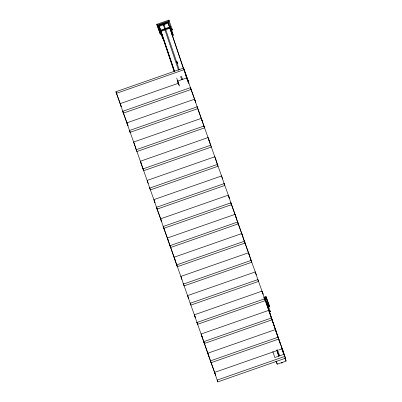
<?xml version="1.0" encoding="UTF-8"?>
<svg xmlns="http://www.w3.org/2000/svg" width="402" height="402" viewBox="0 0 402 402"><rect width="100%" height="100%" fill="white"/><g stroke="black" fill="none" stroke-linecap="round" stroke-linejoin="round"><path stroke-width="0.6" d="M168.252 22.195L169.131 20.864L168.875 20.1L156.79 24.326L160.323 34.185L161.473 33.778M168.126 23.15L168.714 22.261L168.544 21.753L158.071 25.416L158.242 25.924L159.267 26.251L168.126 23.15L169.528 27.04M169.845 28.246L170.433 27.356L170.262 26.849L159.79 30.512L159.961 31.019L160.981 31.346L169.845 28.246L172.242 34.914L173.267 35.235L170.262 26.849M265.36 298.646L266.24 297.314L265.983 296.55L263.682 297.354M264.491 298.606L265.652 298.199L265.822 298.711L265.24 299.596L266.637 303.485M266.204 303.701L267.37 303.294L267.541 303.806L266.953 304.696L269.35 311.359L270.375 311.686L270.204 311.178L269.179 310.852M169.131 20.864L157.051 25.09L158.584 25.577M158.242 25.924L168.714 22.261M163.519 25.331L163.378 24.934L164.081 24.688C164.468 25.301 163.639 23.145 164.323 25.05M159.961 31.019L170.433 27.356L173.267 35.235L172.101 35.642M178.508 70.209L164.85 29.653L165.654 29.371L165.765 29.673M171.252 30.361L172.403 29.954L172.146 29.19L171.121 28.869M174.252 71.863L161.684 34.557L162.086 34.411L174.438 71.114M162.307 35.019L161.9 35.16L161.684 34.557M120.891 105.615L121.248 106.676L115.912 91.746L183.578 68.079L188.377 81.415M116.449 93.339L184.116 69.672L183.578 68.079M179.518 86.073L177.719 81.073L186.578 77.973L185.578 75.003M178.408 83.269L120.158 103.646L123.394 113.133L191.061 89.46L187.824 79.978M177.825 81.179L178.82 84.139L178.418 84.279L178.639 84.887L179.041 84.747M130.137 132.328L197.804 108.661L194.568 99.173L126.901 122.841L130.137 132.328L129.484 130.509L197.146 106.842L202.402 121.404M203.889 126.042L136.228 149.71L133.645 142.042L201.312 118.369L204.548 127.856L136.881 151.529L134.198 143.479M149.715 188.106L217.376 164.433L214.799 156.765L147.132 180.438L150.368 189.92L218.035 166.252L215.351 158.207M224.12 183.634L156.458 207.301L161.71 221.864L156.378 206.935M169.945 245.697L237.607 222.03L235.029 214.361L167.363 238.029L175.197 260.255M176.689 264.893L244.351 241.225L241.773 233.557L174.106 257.225L176.689 264.893L177.342 266.712L245.009 243.044L237.527 221.663M183.433 284.093L251.099 260.426L248.516 252.757L180.85 276.425L184.086 285.912L251.752 262.245L244.27 240.858M190.176 303.289L257.843 279.621M263.938 298.118L266.24 297.314L269.511 306.404L268.36 306.806M196.92 322.489L264.586 298.822M264.079 299.319L265.822 298.711M266.375 304.213L267.541 303.806M269.209 312.093L270.375 311.686L267.37 303.294M203.663 341.685L271.33 318.017L268.747 310.349L201.08 334.017L208.914 356.247M271.983 319.836L204.316 343.504L201.638 335.454M275.491 329.545L207.824 353.217L215.658 375.443M210.407 360.885L278.073 337.218L283.325 351.775M276.938 350.599L214.567 372.413L217.804 381.9L285.47 358.232L277.988 336.851M278.702 349.981L282.234 348.745L285.47 358.232M276.812 350.207L278.802 356.127L278.697 355.825L279.501 355.544L279.611 355.845L277.506 349.624M284.817 356.413L217.15 380.081L217.804 381.9M275.747 361.333L276.149 361.192M276.224 361.408L277.224 364.187L286.088 361.086L285.088 358.117M160.458 30.919L160.107 29.874L160.544 29.828L160.343 29.24L159.539 29.522A0.945 0.618 -19.8 0 0 160.514 29.748M160.735 30.356L160.297 30.406L160.107 29.874M170.87 29.472L172.403 29.954L168.875 20.1M168.544 21.753L171.553 30.14L171.383 29.632M265.983 296.55L269.511 306.404L268.491 306.078L268.662 306.59L265.652 298.199M184.116 69.672L188.915 83.008M190.322 87.279L195.658 102.203L190.402 87.646L122.741 111.314L127.992 125.871L122.655 110.947M197.065 106.475L204.548 127.856M203.809 125.675L209.146 140.599M186.578 77.973L188.578 83.526M210.553 144.871L215.889 159.795M217.296 164.066L222.633 178.996M224.04 183.267L229.376 198.191L228.838 196.603M230.783 202.462L238.265 223.849L170.599 247.516L163.122 226.135M236.12 217.392L230.864 202.829L163.202 226.502L168.453 241.059M237.607 222.03L242.863 236.587M244.351 241.225L249.607 255.788M251.014 260.059L256.35 274.983M251.099 260.426L251.752 262.245M257.757 279.254L263.094 294.184L262.556 292.591M264.501 298.455L269.837 313.379M271.244 317.65L276.581 332.58M284.887 357.755L286.088 361.086M164.85 29.653L164.961 29.954M282.109 362.478L282.219 362.78L281.41 363.061L281.305 362.76M159.267 26.251L160.468 29.582M160.981 31.346L162.182 34.678M158.071 25.416L161.081 33.803L160.911 33.296L160.323 34.185L156.79 24.326M159.79 30.512L162.795 38.899L162.624 38.391M115.912 91.746L120.711 105.083M129.399 130.142L134.735 145.072M136.142 149.343L141.479 164.267M142.886 168.538L148.222 183.468M149.634 187.739L154.966 202.663L154.428 201.07M169.865 245.331L177.342 266.712M176.609 264.526L181.94 279.455M183.352 283.727L188.684 298.651L188.151 297.063M190.096 302.922L195.427 317.851L194.895 316.258M196.839 322.123L202.171 337.047M203.583 341.318L211.06 362.704L278.727 339.032L276.043 330.987M210.326 360.519L215.125 373.85M163.353 25.19L163.026 24.251L163.418 25.366M268.692 309.404L280.289 343.861M281.289 346.831L281.887 348.609M265.064 299.088L278.887 340.162M281.686 348.479L283.686 354.418L274.827 357.519L272.827 351.579M208.608 139.007L211.291 147.057L143.625 170.724L140.941 162.674M171.383 32.361L185.779 75.134M186.98 78.697L187.779 81.073M168.187 23.321L169.383 26.884M169.674 27.738L183.377 68.466M276.702 349.906L278.697 355.825M176.9 61.471L177.573 63.41M176.744 61.471L177.538 63.838M164.081 24.688L165.483 28.859M165.654 29.371L179.312 69.928M181.397 76.134L182.498 79.4L182.392 79.093L181.583 79.375L181.694 79.681L180.588 76.415M163.378 24.934L164.89 29.411M276.224 361.217L277.224 364.187M159.097 25.738L174.518 71.566M176.719 78.099L177.719 81.073M177.222 80.727L178.639 84.887M160.554 30.472A0.945 0.618 -19.8 0 1 159.775 30.21M208.055 137.569L140.388 161.237L142.971 168.905L210.633 145.238L208.055 137.569M221.542 175.965L153.876 199.633L157.112 209.12L224.778 185.453L221.542 175.965M228.286 195.161L160.619 218.829L163.855 228.316L231.522 204.648L228.286 195.161M255.26 271.953L187.593 295.621L190.829 305.108L258.496 281.44L255.26 271.953M262.003 291.154L194.337 314.821L197.573 324.308L265.24 300.636L262.003 291.154"/></g></svg>
